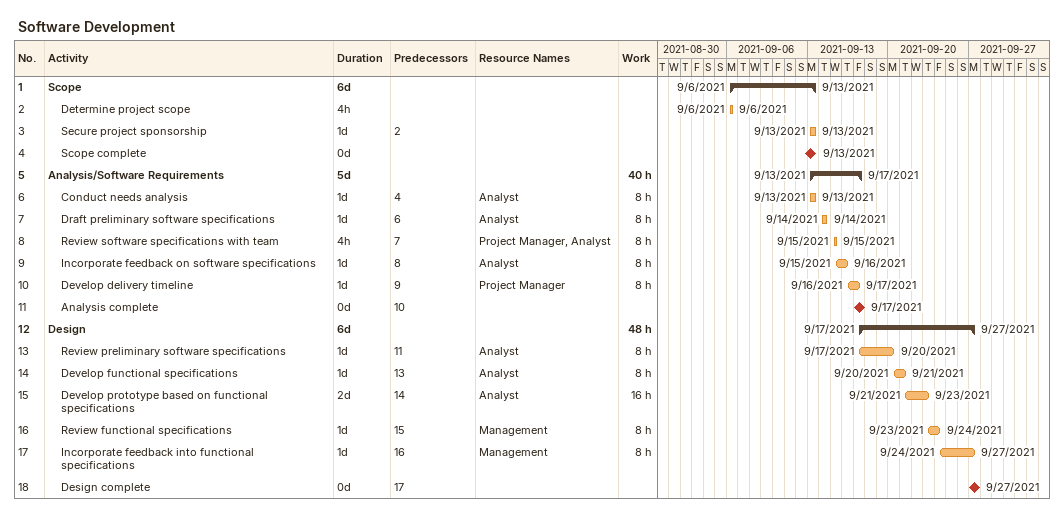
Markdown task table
Software Development

| ID | Level | Task | Duration | Start | Finish | Predecessors | Resources | Work (h) |
|---|---|---|---|---|---|---|---|---|
| 1 | 1 | **Scope** | 6d | 2021-09-06 | 2021-09-13 |  |  |  |
| 2 | 2 | Determine project scope | 4h | 2021-09-06 | 2021-09-06 |  |  |  |
| 3 | 2 | Secure project sponsorship | 1d | 2021-09-13 | 2021-09-13 | 2 |  |  |
| 4 | 2 | Scope complete | 0d | 2021-09-13 | 2021-09-13 |  |  |  |
| 5 | 1 | **Analysis/Software Requirements** | 5d | 2021-09-13 | 2021-09-17 |  |  | 40 |
| 6 | 2 | Conduct needs analysis | 1d | 2021-09-13 | 2021-09-13 | 4 | Analyst | 8 |
| 7 | 2 | Draft preliminary software specifications | 1d | 2021-09-14 | 2021-09-14 | 6 | Analyst | 8 |
| 8 | 2 | Review software specifications with team | 4h | 2021-09-15 | 2021-09-15 | 7 | Project Manager, Analyst | 8 |
| 9 | 2 | Incorporate feedback on software specifications | 1d | 2021-09-15 | 2021-09-16 | 8 | Analyst | 8 |
| 10 | 2 | Develop delivery timeline | 1d | 2021-09-16 | 2021-09-17 | 9 | Project Manager | 8 |
| 11 | 2 | Analysis complete | 0d | 2021-09-17 | 2021-09-17 | 10 |  |  |
| 12 | 1 | **Design** | 6d | 2021-09-17 | 2021-09-27 |  |  | 48 |
| 13 | 2 | Review preliminary software specifications | 1d | 2021-09-17 | 2021-09-20 | 11 | Analyst | 8 |
| 14 | 2 | Develop functional specifications | 1d | 2021-09-20 | 2021-09-21 | 13 | Analyst | 8 |
| 15 | 2 | Develop prototype based on functional specifications | 2d | 2021-09-21 | 2021-09-23 | 14 | Analyst | 16 |
| 16 | 2 | Review functional specifications | 1d | 2021-09-23 | 2021-09-24 | 15 | Management | 8 |
| 17 | 2 | Incorporate feedback into functional specifications | 1d | 2021-09-24 | 2021-09-27 | 16 | Management | 8 |
| 18 | 2 | Design complete | 0d | 2021-09-27 | 2021-09-27 | 17 |  |  |
